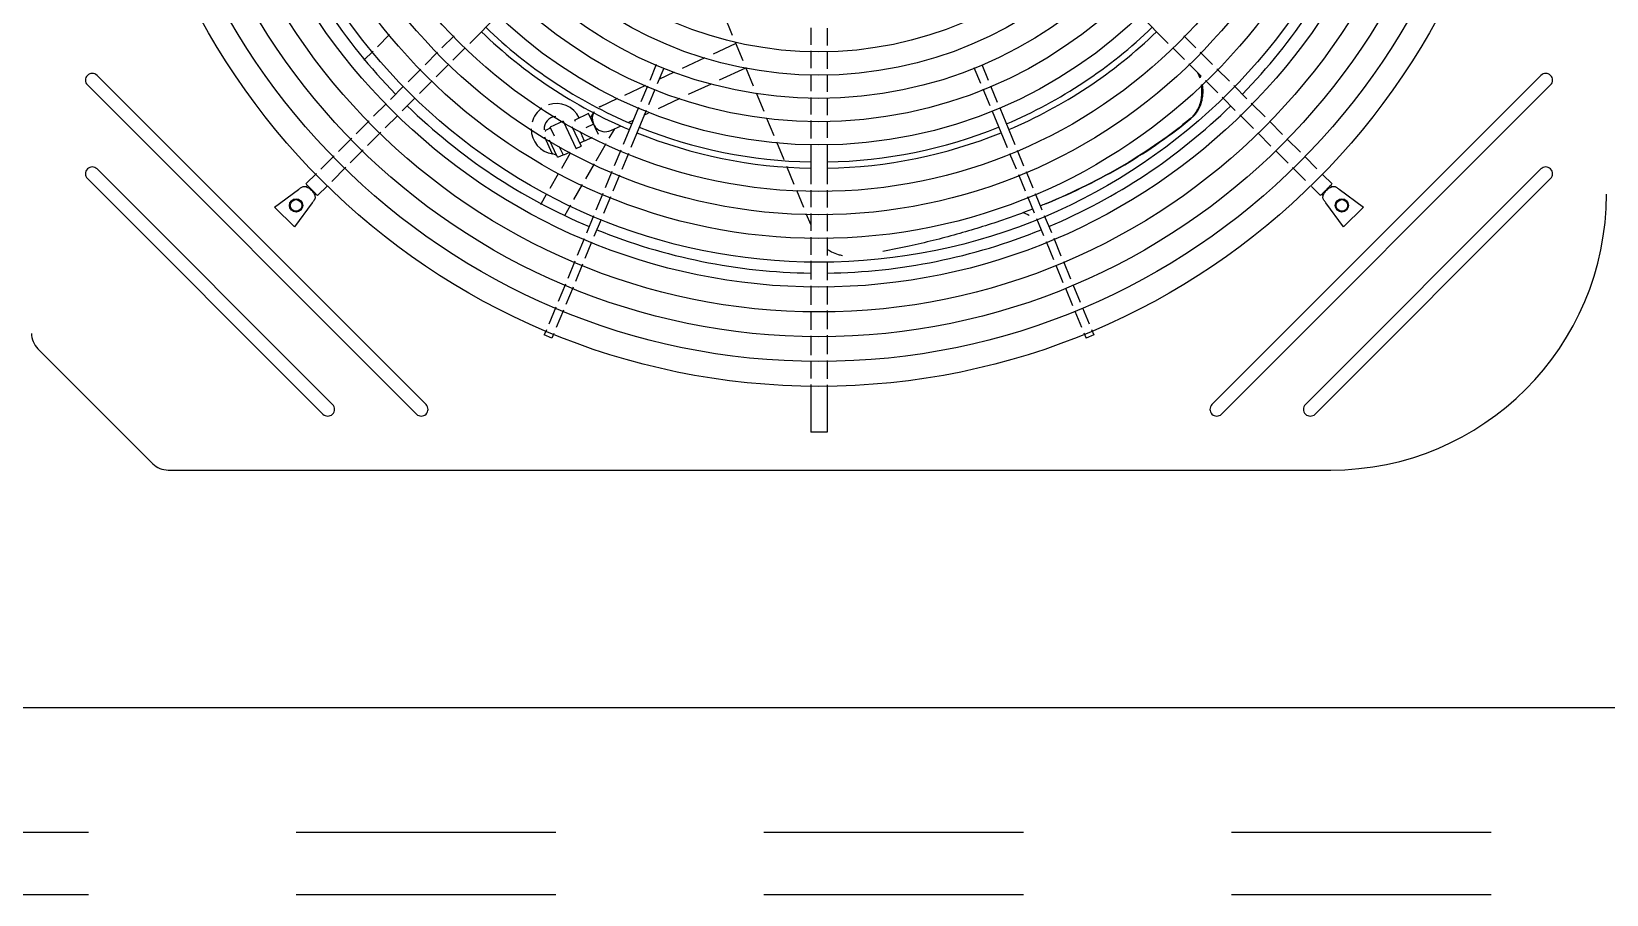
# Model space of a CAD drawing. Extents: x 17.6 to 65.2, y 116.5 to 153.5.
# Drawn here: x 33.966 to 34.724, y 149.034 to 149.449 of the extents above; entities that cross this region are included whole.
import ezdxf

# ---------------------------------------------------------------- set-up
doc = ezdxf.new("R2010")
doc.units = 0
doc.header["$MEASUREMENT"] = 0
doc.linetypes.add('HIDDEN', pattern=[0.375, 0.25, -0.125])
doc.layers.add('INST_-_AR_CONDICIONADO', color=1, linetype='CONTINUOUS')
doc.layers.add('INST_-_MATRIZ', color=9, linetype='CONTINUOUS')

msp = doc.modelspace()

# ---------------------------------------------------------------- linework, layer by layer
at = {"layer": 'INST_-_AR_CONDICIONADO', "color": 9, "linetype": 'CONTINUOUS'}
for p, q in [((34.1907, 149.45752), (34.1768, 149.44362)), ((34.299, 149.45746), (34.30309, 149.44757)), ((34.49912, 149.45743), (34.51293, 149.44362)), ((34.34092, 149.45111), (34.34092, 149.44292)), ((34.34881, 149.45084), (34.34881, 149.44265)), ((34.1324, 149.44197), (34.13826, 149.44782)), ((34.1693, 149.44728), (34.16343, 149.44141)), ((34.17469, 149.44151), (34.16872, 149.43554)), ((34.29404, 149.4386), (34.30474, 149.44359)), ((34.30446, 149.44426), (34.30814, 149.43538)), ((34.51503, 149.44151), (34.5207, 149.43585)), ((34.52042, 149.44728), (34.52618, 149.44152)), ((34.12592, 149.43549), (34.1303, 149.43986)), ((34.16132, 149.4393), (34.15535, 149.43333)), ((34.27926, 149.43171), (34.29013, 149.43678)), ((34.34092, 149.43994), (34.34092, 149.43168)), ((34.34881, 149.43967), (34.34881, 149.43138)), ((34.52281, 149.43374), (34.52877, 149.42778)), ((34.52829, 149.43941), (34.53425, 149.43345)), ((34.15324, 149.43122), (34.14712, 149.4251)), ((34.16661, 149.43344), (34.16064, 149.42746)), ((34.26655, 149.4334), (34.26341, 149.42582)), ((34.27015, 149.43169), (34.26701, 149.42411)), ((34.26798, 149.42645), (34.27528, 149.42985)), ((34.29705, 149.42607), (34.30958, 149.43191)), ((34.3095, 149.43209), (34.31322, 149.42311)), ((34.34092, 149.4287), (34.34092, 149.42058)), ((34.34881, 149.42839), (34.34881, 149.42031)), ((34.41944, 149.43203), (34.42257, 149.42446)), ((34.42314, 149.43349), (34.42627, 149.42592)), ((34.52702, 149.42953), (34.52805, 149.42703)), ((34.53636, 149.43134), (34.54234, 149.42536)), ((34.14501, 149.42299), (34.13868, 149.41666)), ((34.15853, 149.42536), (34.1527, 149.41952)), ((34.25149, 149.41876), (34.26151, 149.42343)), ((34.26227, 149.42307), (34.25913, 149.41549)), ((34.26587, 149.42136), (34.26286, 149.41409)), ((34.2821, 149.4191), (34.29306, 149.42421)), ((34.31457, 149.41986), (34.31827, 149.41092)), ((34.42371, 149.42171), (34.42699, 149.4138)), ((34.42741, 149.42317), (34.43066, 149.41532)), ((34.53087, 149.42567), (34.53676, 149.41978)), ((34.54444, 149.42326), (34.55076, 149.41694)), ((34.13657, 149.41455), (34.13055, 149.40852)), ((34.15059, 149.41741), (34.14426, 149.41108)), ((34.23944, 149.41314), (34.24813, 149.4172)), ((34.25799, 149.41274), (34.25066, 149.39504)), ((34.26172, 149.41134), (34.25431, 149.39346)), ((34.26757, 149.41233), (34.27812, 149.41724)), ((34.34092, 149.4176), (34.34092, 149.40941)), ((34.34881, 149.41733), (34.34881, 149.40914)), ((34.42813, 149.41104), (34.43541, 149.39346)), ((34.4318, 149.41257), (34.43906, 149.39504)), ((34.53887, 149.41768), (34.54518, 149.41137)), ((34.55286, 149.41484), (34.55948, 149.40822)), ((34.12844, 149.40642), (34.12213, 149.4001)), ((34.14215, 149.40897), (34.13612, 149.40295)), ((34.22176, 149.40616), (34.21556, 149.40327)), ((34.22817, 149.3927), (34.22195, 149.40605)), ((34.22601, 149.40358), (34.23042, 149.39412)), ((34.2274, 149.4066), (34.22705, 149.40643)), ((34.23403, 149.4098), (34.22736, 149.40669)), ((34.22765, 149.40607), (34.22736, 149.40669)), ((34.23638, 149.40475), (34.23266, 149.40302)), ((34.23873, 149.3997), (34.23403, 149.4098)), ((34.23499, 149.40773), (34.23664, 149.41058)), ((34.23581, 149.40761), (34.23518, 149.40732)), ((34.24477, 149.4017), (34.24962, 149.40396)), ((34.2534, 149.40572), (34.25549, 149.40669)), ((34.26082, 149.40918), (34.2628, 149.4101)), ((34.31962, 149.40766), (34.32309, 149.3993)), ((34.34092, 149.40643), (34.34092, 149.39777)), ((34.34881, 149.40616), (34.34881, 149.39815)), ((34.54729, 149.40926), (34.5539, 149.40264)), ((34.56159, 149.40611), (34.56792, 149.39978)), ((34.12002, 149.398), (34.11363, 149.3916)), ((34.21649, 149.39068), (34.21288, 149.39844)), ((34.21346, 149.40191), (34.21571, 149.40296)), ((34.2188, 149.38926), (34.21521, 149.39697)), ((34.21755, 149.39901), (34.21556, 149.40327)), ((34.23202, 149.39668), (34.22972, 149.39561)), ((34.23083, 149.39923), (34.22991, 149.40121)), ((34.23206, 149.39659), (34.2309, 149.39909)), ((34.23571, 149.39829), (34.23206, 149.39659)), ((34.2382, 149.40247), (34.23758, 149.40218)), ((34.24394, 149.39797), (34.24658, 149.40254)), ((34.32437, 149.3962), (34.3279, 149.38768)), ((34.55601, 149.40053), (34.56234, 149.3942)), ((34.57003, 149.39767), (34.57646, 149.39124)), ((34.11152, 149.3895), (34.10512, 149.3831)), ((34.1256, 149.39242), (34.1193, 149.38612)), ((34.21837, 149.38985), (34.21678, 149.39043)), ((34.21946, 149.38902), (34.22172, 149.39007)), ((34.22187, 149.38975), (34.21988, 149.39402)), ((34.22107, 149.38363), (34.22531, 149.39096)), ((34.22488, 149.39116), (34.22187, 149.38975)), ((34.22803, 149.39301), (34.23042, 149.39412)), ((34.23763, 149.38704), (34.24244, 149.39537)), ((34.24952, 149.39229), (34.24636, 149.38466)), ((34.25317, 149.39071), (34.24998, 149.38301)), ((34.34092, 149.39479), (34.34092, 149.37591)), ((34.34881, 149.39517), (34.34881, 149.37591)), ((34.43655, 149.39071), (34.43966, 149.38321)), ((34.4402, 149.39229), (34.44333, 149.38473)), ((34.56445, 149.39209), (34.5706, 149.38595)), ((34.57857, 149.38913), (34.58442, 149.38328)), ((34.10301, 149.38099), (34.09801, 149.37599)), ((34.11719, 149.38402), (34.11041, 149.37724)), ((34.21547, 149.37392), (34.21958, 149.38104)), ((34.23262, 149.37837), (34.23686, 149.38571)), ((34.24522, 149.38191), (34.24199, 149.37411)), ((34.32918, 149.38459), (34.33277, 149.37591)), ((34.44447, 149.38198), (34.4477, 149.37419)), ((34.5727, 149.38384), (34.57894, 149.37761)), ((34.08295, 149.36484), (34.09446, 149.37336)), ((34.09446, 149.37336), (34.09454, 149.37342)), ((34.09805, 149.37467), (34.09883, 149.37517)), ((34.1083, 149.37513), (34.10359, 149.37041)), ((34.22691, 149.36848), (34.23113, 149.37578)), ((34.24885, 149.38026), (34.24562, 149.37246)), ((34.4408, 149.38046), (34.44402, 149.37267)), ((34.58179, 149.37476), (34.58614, 149.37041)), ((34.58736, 149.38034), (34.59171, 149.37599)), ((34.59167, 149.37467), (34.59089, 149.37517)), ((34.59518, 149.37342), (34.60678, 149.36484)), ((34.10102, 149.36694), (34.09244, 149.35535)), ((34.10227, 149.37045), (34.10277, 149.37123)), ((34.21097, 149.36614), (34.21397, 149.37133)), ((34.22252, 149.36087), (34.22541, 149.36589)), ((34.24085, 149.37136), (34.23756, 149.36341)), ((34.24448, 149.36971), (34.24116, 149.3617)), ((34.33401, 149.37294), (34.33736, 149.36484)), ((34.34092, 149.37294), (34.34092, 149.36478)), ((34.34881, 149.37294), (34.34881, 149.36465)), ((34.44516, 149.36992), (34.44839, 149.36212)), ((34.44884, 149.37144), (34.45209, 149.36358)), ((34.58746, 149.37045), (34.58695, 149.37123)), ((34.58877, 149.36686), (34.5887, 149.36694)), ((34.59728, 149.35535), (34.58877, 149.36686)), ((34.08295, 149.36484), (34.09244, 149.35535)), ((34.23642, 149.36066), (34.233, 149.35239)), ((34.24002, 149.35895), (34.23659, 149.35068)), ((34.3386, 149.36184), (34.34092, 149.35625)), ((34.34092, 149.3618), (34.34092, 149.35337)), ((34.34881, 149.36167), (34.34881, 149.35323)), ((34.44953, 149.35937), (34.45295, 149.35112)), ((34.45323, 149.36083), (34.45665, 149.35258)), ((34.59728, 149.35535), (34.60678, 149.36484)), ((34.34092, 149.35039), (34.34092, 149.3419)), ((34.34881, 149.35026), (34.34881, 149.34163)), ((34.23186, 149.34964), (34.22852, 149.34158)), ((34.23545, 149.34793), (34.23222, 149.34012)), ((34.45409, 149.34837), (34.45769, 149.33967)), ((34.45779, 149.34983), (34.46129, 149.34138)), ((34.22738, 149.33883), (34.22396, 149.33058)), ((34.23108, 149.33737), (34.22766, 149.32912)), ((34.34092, 149.33893), (34.34092, 149.32999)), ((34.34881, 149.33866), (34.34881, 149.32972)), ((34.45883, 149.33692), (34.46225, 149.32866)), ((34.46243, 149.33863), (34.46585, 149.33037)), ((34.22282, 149.32783), (34.21934, 149.31941)), ((34.46699, 149.32761), (34.47053, 149.31908)), ((34.22652, 149.32637), (34.22306, 149.31802)), ((34.34092, 149.32701), (34.34092, 149.31781)), ((34.34881, 149.32674), (34.34881, 149.31808)), ((34.46339, 149.3259), (34.46685, 149.31756)), ((34.2182, 149.31666), (34.21483, 149.30853)), ((34.22192, 149.31526), (34.21845, 149.30688)), ((34.34092, 149.31483), (34.34092, 149.30589)), ((34.34881, 149.3151), (34.34881, 149.30616)), ((34.46799, 149.3148), (34.47117, 149.30713)), ((34.47167, 149.31632), (34.47485, 149.30865)), ((34.21369, 149.30578), (34.21267, 149.30333)), ((34.47599, 149.3059), (34.47705, 149.30333)), ((34.21635, 149.30181), (34.21268, 149.30333)), ((34.21731, 149.30413), (34.21635, 149.30181)), ((34.34092, 149.30292), (34.34092, 149.29368)), ((34.34881, 149.30319), (34.34881, 149.29408)), ((34.47231, 149.30438), (34.47337, 149.30181)), ((34.47705, 149.30333), (34.47337, 149.30181)), ((34.34092, 149.2907), (34.34092, 149.28242)), ((34.34881, 149.2911), (34.34881, 149.28228)), ((34.34092, 149.27944), (34.34092, 149.25665)), ((34.34881, 149.27931), (34.34881, 149.25665))]:
    msp.add_line(p, q, dxfattribs=at)
at = {"layer": 'INST_-_AR_CONDICIONADO', "linetype": 'CONTINUOUS'}
for p, q in [((34.1558, 149.26988), (33.99748, 149.4282)), ((34.69225, 149.4282), (34.53392, 149.26988)), ((34.15119, 149.26526), (33.99286, 149.42359)), ((34.69686, 149.42359), (34.53854, 149.26526)), ((34.13402, 149.40084), (34.1277, 149.39453)), ((34.11079, 149.26988), (33.99748, 149.38319)), ((34.69225, 149.38319), (34.57893, 149.26988)), ((34.10618, 149.26526), (33.99286, 149.37858)), ((34.69686, 149.37858), (34.58354, 149.26526)), ((33.969, 149.29675), (34.02435, 149.2414)), ((34.3488, 149.25665), (34.34092, 149.25665)), ((34.03171, 149.23835), (34.5911, 149.23835))]:
    msp.add_line(p, q, dxfattribs=at)
at = {"layer": 'INST_-_AR_CONDICIONADO', "color": 9, "linetype": 'CONTINUOUS'}
for centre, radius in [((34.34486, 149.61726), 0.33863), ((34.34486, 149.61726), 0.3267), ((34.34486, 149.61726), 0.31476), ((34.34486, 149.61726), 0.30283), ((34.34486, 149.61726), 0.29089), ((34.34486, 149.61726), 0.27896), ((34.34486, 149.61726), 0.26752), ((34.34486, 149.61726), 0.25609), ((34.34486, 149.61726), 0.2449), ((34.34486, 149.61726), 0.22252), ((34.34486, 149.61726), 0.21133), ((34.34486, 149.61726), 0.20014), ((34.34486, 149.61726), 0.18896), ((34.34486, 149.61726), 0.17777), ((34.09326, 149.36566), 0.00318), ((34.09325, 149.36565), 0.00278), ((34.59646, 149.36566), 0.00318), ((34.59647, 149.36565), 0.00278)]:
    msp.add_circle(centre, radius, dxfattribs=at)
for centre, radius, start, end in [((34.34486, 149.61726), 0.28418, 202.89901, 224.20584), ((34.34486, 149.61726), 0.28418, 315.79416, 337.10099), ((34.34486, 149.61726), 0.23371, 225.96903, 247.014), ((34.34486, 149.61726), 0.23073, 225.97864, 247.00851), ((34.34486, 149.61726), 0.23073, 293.00051, 314.02373), ((34.34486, 149.61726), 0.23371, 292.98914, 314.02926), ((34.34486, 149.61726), 0.28418, 225.7957, 247.10099), ((34.21856, 149.40245), 0.01218, 125.23095, 164.2641), ((34.21856, 149.40245), 0.01218, 25.98035, 108.71026), ((34.2421, 149.40742), 0.00632, 114.16815, 120.32081), ((34.34486, 149.61726), 0.28418, 292.89901, 314.2043), ((34.21856, 149.40245), 0.00597, 93.64931, 183.58615), ((34.2421, 149.40742), 0.00632, 148.85387, 294.99492), ((34.34486, 149.61726), 0.23073, 247.99656, 269.00744), ((34.34486, 149.61726), 0.23073, 270.98611, 291.99949), ((34.21856, 149.40245), 0.01218, 180, 261.55988), ((34.21367, 149.40146), 0.000497, 114.99492, 204.99492), ((34.34486, 149.61726), 0.23371, 247.99057, 269.03326), ((34.34486, 149.61726), 0.23371, 270.97074, 292.01086), ((34.21695, 149.39089), 0.000497, 204.99492, 249.99492), ((34.2182, 149.38938), 0.000497, 24.99492, 69.99492), ((34.21925, 149.38947), 0.000497, 204.99492, 294.99492), ((34.34486, 149.61726), 0.28418, 247.90244, 269.20445), ((34.34486, 149.61726), 0.28418, 270.79555, 292.09756)]:
    msp.add_arc(centre, radius, start, end, dxfattribs=at)
at = {"layer": 'INST_-_AR_CONDICIONADO', "linetype": 'CONTINUOUS'}
for centre, radius, start, end in [((33.99517, 149.42589), 0.00326, 45, 225), ((34.69455, 149.42589), 0.00326, 315, 135), ((33.99517, 149.38089), 0.00326, 45, 225), ((34.69455, 149.38089), 0.00326, 315, 135), ((34.5911, 149.37102), 0.13267, 270, 0), ((33.97637, 149.30411), 0.01041, 180, 225), ((34.10849, 149.26757), 0.00326, 225, 45), ((34.15349, 149.26757), 0.00326, 225, 45), ((34.53623, 149.26757), 0.00326, 135, 315), ((34.58124, 149.26757), 0.00326, 135, 315), ((34.03171, 149.24877), 0.01041, 225, 270)]:
    msp.add_arc(centre, radius, start, end, dxfattribs=at)
at = {"layer": 'INST_-_AR_CONDICIONADO', "color": 9, "linetype": 'CONTINUOUS'}
for points, start_tangent, end_tangent in [([(34.52806, 149.42851), (34.52812, 149.42827), (34.52829, 149.42724)], (0.23404, -0.972227), (0.11714, -0.993115)), ([(34.52816, 149.42845), (34.52848, 149.42746)], (0.321282, -0.946984), (0.28284, -0.959167)), ([(34.52402, 149.4078), (34.52557, 149.40942), (34.52705, 149.41167), (34.52815, 149.41424), (34.52883, 149.41705), (34.5291, 149.42004), (34.52894, 149.42314), (34.52888, 149.42359)], (0.74934, 0.662186), (-0.135731, 0.990746)), ([(34.52925, 149.42397), (34.52929, 149.42368), (34.52949, 149.42051), (34.52926, 149.41745), (34.52859, 149.41456), (34.52749, 149.41193), (34.52599, 149.40963), (34.52412, 149.40771)], (0.144504, -0.989504), (-0.769082, -0.63915)), ([(34.52373, 149.40755), (34.50839, 149.39586), (34.49157, 149.38507), (34.47338, 149.37524), (34.45425, 149.36655)], (-0.768968, -0.639287), (-0.923427, -0.383775)), ([(34.45425, 149.36655), (34.47375, 149.37539), (34.49194, 149.38523), (34.50876, 149.39602), (34.52381, 149.40745)], (0.92388, 0.382683), (0.770256, 0.637735)), ([(34.52373, 149.40755), (34.52402, 149.4078)], (0.768968, 0.639287), (0.74934, 0.662186)), ([(34.52381, 149.40745), (34.52412, 149.40771)], (0.770256, 0.637735), (0.769082, 0.63915)), ([(34.2309, 149.39909), (34.23087, 149.39916), (34.23083, 149.39923)], (-0.422538, 0.906345), (-0.422538, 0.906345)), ([(34.09454, 149.37342), (34.09513, 149.37386), (34.09577, 149.3743), (34.09634, 149.37464), (34.09688, 149.3748)], (0.803605, 0.595162), (0.99549, 0.09487)), ([(34.09688, 149.3748), (34.09746, 149.37479), (34.09805, 149.37467)], (0.99549, 0.09487), (0.958233, -0.28599)), ([(34.09883, 149.37517), (34.09831, 149.37568), (34.09805, 149.37595)], (-0.707107, 0.707107), (-0.710507, -0.703691)), ([(34.09805, 149.37467), (34.09879, 149.37434), (34.09953, 149.37389), (34.10027, 149.37333), (34.10093, 149.37266), (34.1015, 149.37193), (34.10194, 149.37119), (34.10227, 149.37045)], (0.930831, -0.36545), (0.36545, -0.930831)), ([(34.09883, 149.37517), (34.0992, 149.3748), (34.09957, 149.37441), (34.09995, 149.37405), (34.10029, 149.37367), (34.10059, 149.37332)], (0.707107, -0.707107), (0.571156, -0.820842)), ([(34.1008, 149.3732), (34.10152, 149.37248), (34.10219, 149.3718), (34.10277, 149.37123)], (0.544787, -0.838574), (0.707107, -0.707107)), ([(34.58695, 149.37123), (34.58733, 149.3716), (34.58771, 149.37198), (34.58808, 149.37235), (34.58845, 149.37269), (34.58881, 149.37299)], (0.707107, 0.707107), (0.820842, 0.571156)), ([(34.58746, 149.37045), (34.58779, 149.37119), (34.58823, 149.37193), (34.58879, 149.37267), (34.58946, 149.37333), (34.59019, 149.3739), (34.59094, 149.37434), (34.59167, 149.37467)], (0.36545, 0.930831), (0.930831, 0.36545)), ([(34.58893, 149.3732), (34.58965, 149.37393), (34.59032, 149.37459), (34.59089, 149.37517)], (0.838574, 0.544787), (0.707107, 0.707107)), ([(34.59089, 149.37517), (34.59141, 149.37568), (34.59168, 149.37595)], (0.707107, 0.707107), (0.710508, -0.703689)), ([(34.59167, 149.37467), (34.59226, 149.37479), (34.59284, 149.3748)], (0.958233, 0.28599), (0.99549, -0.09487)), ([(34.59284, 149.3748), (34.5932, 149.37472), (34.59357, 149.37454), (34.59397, 149.3743), (34.59439, 149.37401), (34.59482, 149.37369)], (0.99549, -0.09487), (0.804611, -0.593803)), ([(34.59482, 149.37369), (34.59518, 149.37342)], (0.804611, -0.593803), (0.803728, -0.594997)), ([(34.10129, 149.3673), (34.10102, 149.36694)], (-0.593803, -0.804611), (-0.594997, -0.803728)), ([(34.1024, 149.36929), (34.10232, 149.36893), (34.10214, 149.36855), (34.1019, 149.36816), (34.10161, 149.36774), (34.10129, 149.3673)], (-0.09487, -0.99549), (-0.593803, -0.804611)), ([(34.10227, 149.37045), (34.10239, 149.36986), (34.1024, 149.36929)], (0.28599, -0.958233), (-0.09487, -0.99549)), ([(34.10277, 149.37123), (34.10328, 149.37071), (34.10355, 149.37045)], (0.707107, -0.707107), (-0.703689, -0.710508)), ([(34.45388, 149.3664), (34.45135, 149.36536)], (-0.92388, -0.382683), (-0.926942, -0.375205)), ([(34.45425, 149.36655), (34.45388, 149.3664)], (-0.923427, -0.383775), (-0.92388, -0.382683)), ([(34.58695, 149.37123), (34.58644, 149.37071), (34.58617, 149.37045)], (-0.707107, -0.707107), (0.703691, -0.710507)), ([(34.58732, 149.36929), (34.58733, 149.36986), (34.58746, 149.37045)], (-0.09487, 0.99549), (0.28599, 0.958233)), ([(34.58871, 149.36694), (34.58827, 149.36753), (34.58782, 149.36817), (34.58748, 149.36875), (34.58732, 149.36929)], (-0.595162, 0.803605), (-0.09487, 0.99549)), ([(34.44766, 149.36389), (34.43314, 149.35857), (34.41121, 149.35179), (34.38818, 149.34607), (34.37555, 149.34348)], (-0.931236, -0.364417), (-0.982232, -0.187672)), ([(34.4455, 149.36107), (34.44398, 149.36173), (34.44305, 149.36229)], (-0.942809, 0.333333), (-0.833736, 0.552163)), ([(34.44601, 149.36084), (34.44567, 149.361), (34.44549, 149.36105)], (-0.881472, 0.472237), (-0.988011, 0.154382)), ([(34.34878, 149.34464), (34.35095, 149.34337), (34.35403, 149.34212), (34.35612, 149.34158)], (0.830146, -0.557546), (0.979327, -0.202285))]:
    msp.add_spline(points, degree=3, dxfattribs=dict(at, start_tangent=start_tangent, end_tangent=end_tangent))
at = {"layer": 'INST_-_MATRIZ'}
msp.add_line((33.64336, 149.12421), (39.24336, 149.12421), dxfattribs=at)
at = {"layer": 'INST_-_MATRIZ', "linetype": 'HIDDEN', "ltscale": 0.5}
for p, q in [((33.64331, 149.06421), (39.24331, 149.06421)), ((33.64331, 149.03421), (39.24331, 149.03421))]:
    msp.add_line(p, q, dxfattribs=at)

doc.saveas('drawing.dxf')
